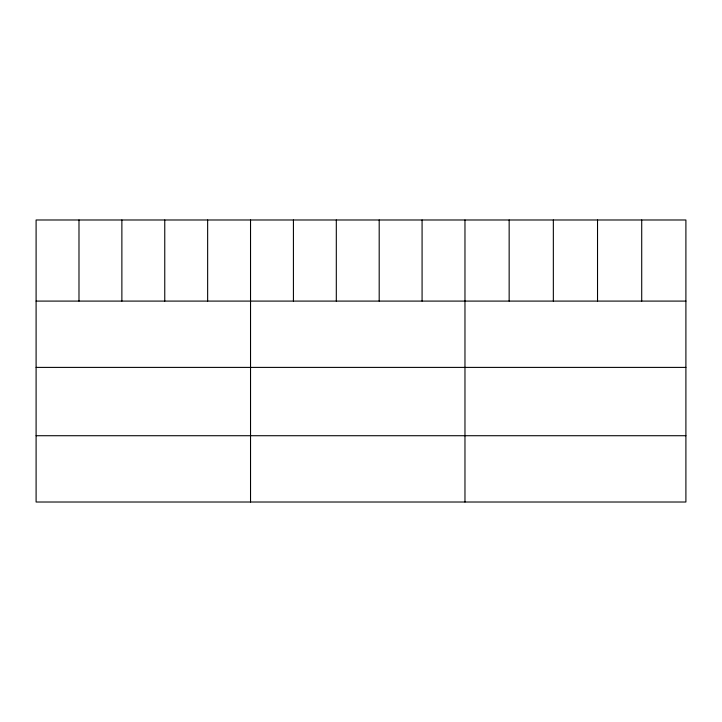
<?xml version="1.0" encoding="UTF-8"?>
<svg xmlns="http://www.w3.org/2000/svg" width="722" height="722" viewBox="0 0 722 722"><rect width="100%" height="100%" fill="white"/><g stroke="black" fill="none" stroke-linecap="round" stroke-linejoin="round"><path stroke-width="1.08" d="M685.9 301.092L685.9 502.016L36.1 502.016L36.1 219.984L685.9 219.984L685.9 301.092L36.1 301.092M36.1 367.399L685.9 367.399M36.1 435.718L685.9 435.718M641.714 219.984L641.714 301.092M597.527 219.984L597.527 301.092M553.341 219.984L553.341 301.092M509.154 219.984L509.154 301.092M464.968 219.984L464.968 502.016M422.081 219.984L422.081 301.092M379.194 219.984L379.194 301.092M336.308 219.984L336.308 301.092M293.421 219.984L293.421 301.092M250.534 219.984L250.534 502.016M207.647 219.984L207.647 301.092M164.76 219.984L164.76 301.092M121.874 219.984L121.874 301.092M78.987 219.984L78.987 301.092"/></g></svg>
